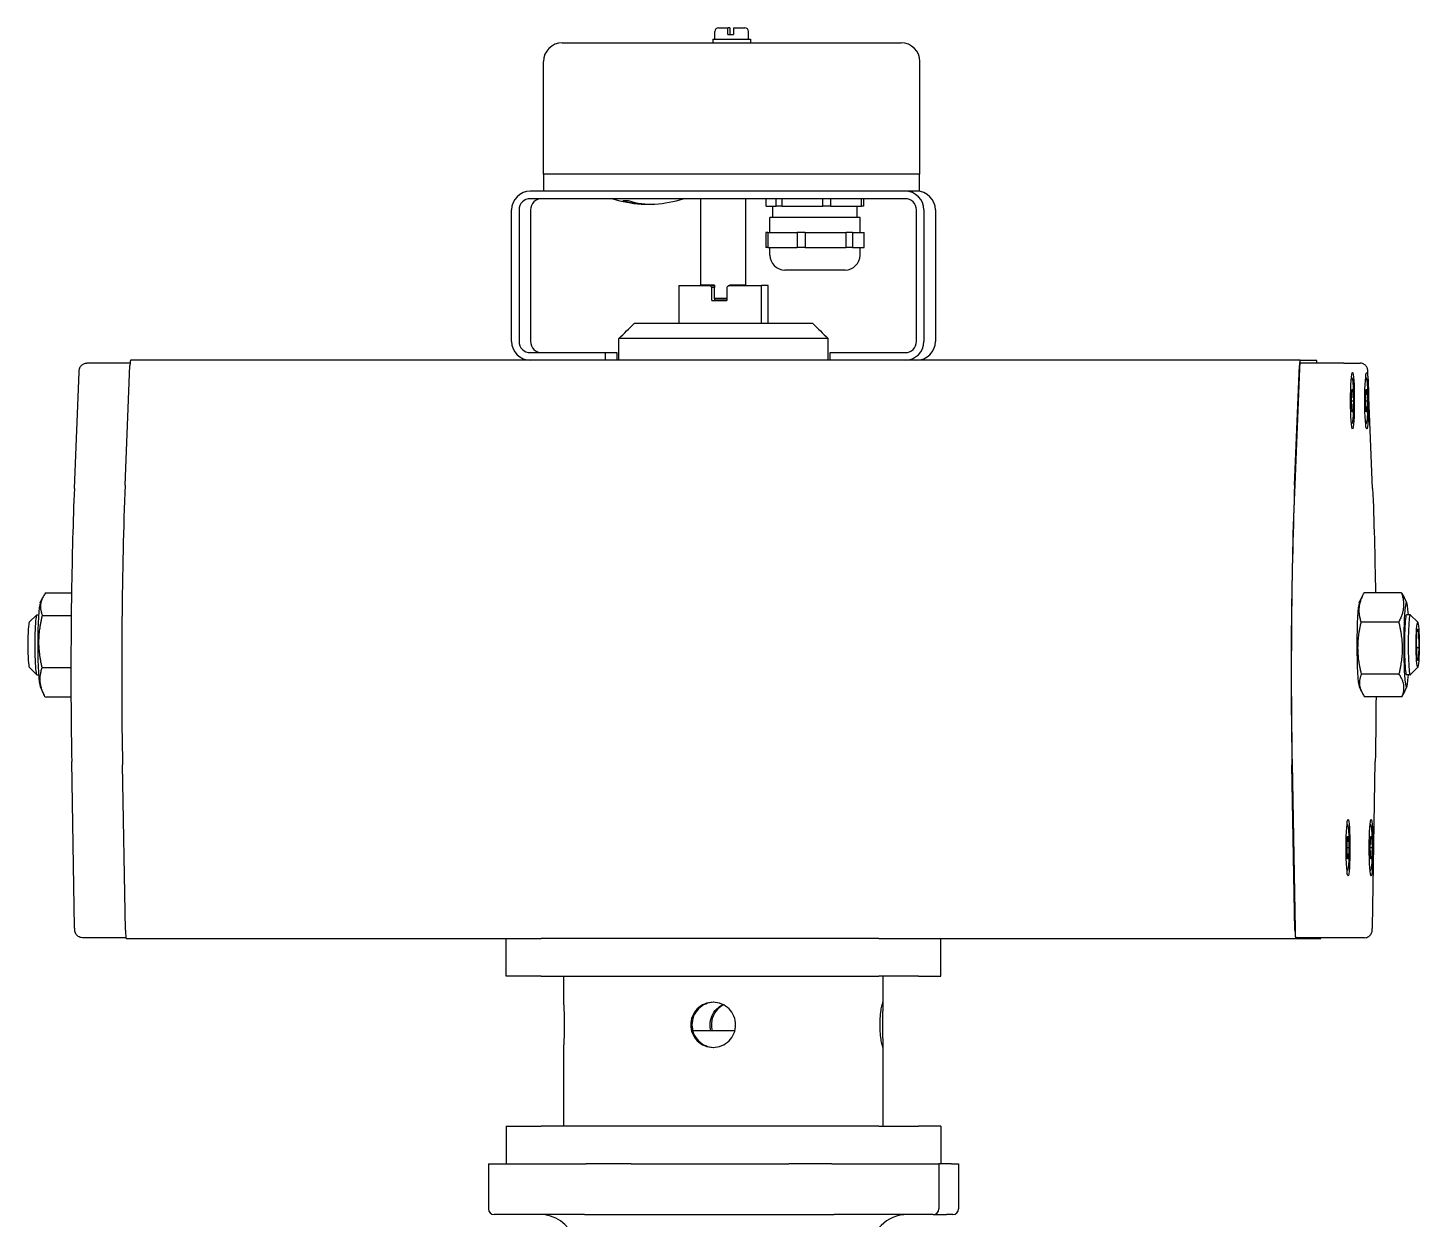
# Model space of a CAD drawing. Header units: millimetres. Extents: x 0 to 14850, y -38768 to 10500.
# Drawn here: x 5283.5 to 5653.9, y 8655.7 to 8972.9 of the extents above; entities that cross this region are included whole.
import ezdxf

# ---------------------------------------------------------------- set-up
doc = ezdxf.new("R2010")
doc.units = ezdxf.units.MM
doc.header["$LTSCALE"] = 25
doc.layers.add('Visible', color=7, linetype='Continuous', lineweight=25)

msp = doc.modelspace()

# ---------------------------------------------------------------- linework, layer by layer
at = {"layer": 'Visible'}
for p, q in [((5466.41, 8969.93), (5466.41, 8971.93)), ((5467.41, 8972.93), (5469.94, 8972.93)), ((5469.87, 8971.13), (5469.87, 8971.93)), ((5469.87, 8971.13), (5471.37, 8971.13)), ((5470.38, 8972.93), (5469.94, 8972.93)), ((5470.45, 8971.93), (5470.45, 8971.13)), ((5471.37, 8971.93), (5471.37, 8971.13)), ((5471.43, 8972.93), (5474.4, 8972.93)), ((5474.4, 8972.93), (5474.41, 8972.93)), ((5475.41, 8969.93), (5475.41, 8971.93)), ((5425.81, 8968.93), (5516.01, 8968.93)), ((5465.91, 8969.93), (5475.91, 8969.93)), ((5465.91, 8969.93), (5465.91, 8968.93)), ((5475.91, 8969.93), (5475.91, 8968.93)), ((5420.81, 8933.93), (5420.81, 8963.93)), ((5521.01, 8933.93), (5521.01, 8963.93)), ((5521.01, 8933.93), (5420.81, 8933.93)), ((5420.91, 8929.43), (5420.91, 8933.93)), ((5520.91, 8929.43), (5520.91, 8933.93)), ((5517.09, 8929.43), (5417.3, 8929.43)), ((5517.09, 8927.43), (5417.3, 8927.43)), ((5462.68, 8904.43), (5462.68, 8927.43)), ((5474.68, 8904.43), (5474.68, 8927.43)), ((5480.08, 8925.43), (5480.08, 8927.43)), ((5482.77, 8925.43), (5482.77, 8927.43)), ((5484.34, 8925.43), (5484.34, 8927.43)), ((5495.14, 8925.43), (5495.14, 8927.43)), ((5497.34, 8925.43), (5497.34, 8927.43)), ((5505.44, 8925.43), (5505.44, 8927.43)), ((5506.07, 8925.43), (5506.07, 8927.43)), ((5520.16, 8929.43), (5517.09, 8929.43)), ((5520.91, 8929.43), (5520.16, 8929.43)), ((5412.31, 8889.43), (5412.31, 8924.43)), ((5414.31, 8924.43), (5414.31, 8889.43)), ((5417.38, 8924.43), (5417.38, 8889.43)), ((5480.08, 8925.43), (5482.77, 8925.43)), ((5481.83, 8922.43), (5481.83, 8925.43)), ((5484.34, 8925.43), (5482.77, 8925.43)), ((5484.34, 8925.43), (5495.14, 8925.43)), ((5497.34, 8925.43), (5495.14, 8925.43)), ((5497.34, 8925.43), (5505.44, 8925.43)), ((5504.33, 8922.43), (5504.33, 8925.43)), ((5506.07, 8925.43), (5505.44, 8925.43)), ((5520.08, 8889.43), (5520.08, 8924.43)), ((5522.08, 8924.43), (5522.08, 8889.43)), ((5525.15, 8924.43), (5525.15, 8889.43)), ((5505.08, 8922.43), (5481.08, 8922.43)), ((5481.08, 8918.43), (5481.08, 8922.43)), ((5505.08, 8918.43), (5505.08, 8922.43)), ((5480.53, 8918.43), (5479.99, 8918.43)), ((5479.99, 8918.43), (5479.99, 8914.43)), ((5480.53, 8918.43), (5484.42, 8918.43)), ((5480.53, 8918.43), (5480.53, 8914.43)), ((5484.42, 8918.43), (5488.31, 8918.43)), ((5490.49, 8918.43), (5488.31, 8918.43)), ((5488.31, 8918.43), (5488.31, 8914.43)), ((5490.49, 8918.43), (5495.95, 8918.43)), ((5490.49, 8918.43), (5490.49, 8914.43)), ((5495.95, 8918.43), (5501.4, 8918.43)), ((5503.04, 8918.43), (5501.4, 8918.43)), ((5501.4, 8914.43), (5501.4, 8918.43)), ((5503.04, 8918.43), (5504.6, 8918.43)), ((5503.04, 8918.43), (5503.04, 8914.43)), ((5504.6, 8918.43), (5506.17, 8918.43)), ((5506.17, 8914.43), (5506.17, 8918.43)), ((5480.53, 8914.43), (5479.99, 8914.43)), ((5480.53, 8914.43), (5484.42, 8914.43)), ((5481.08, 8912.43), (5481.08, 8914.43)), ((5484.42, 8914.43), (5488.31, 8914.43)), ((5490.49, 8914.43), (5488.31, 8914.43)), ((5490.49, 8914.43), (5495.95, 8914.43)), ((5495.95, 8914.43), (5501.4, 8914.43)), ((5503.04, 8914.43), (5501.4, 8914.43)), ((5503.04, 8914.43), (5504.6, 8914.43)), ((5504.6, 8914.43), (5506.17, 8914.43)), ((5505.08, 8912.43), (5505.08, 8914.43)), ((5501.08, 8908.43), (5485.08, 8908.43)), ((5456.87, 8904.32), (5456.87, 8894.22)), ((5456.87, 8904.32), (5465.11, 8904.32)), ((5466.32, 8904.43), (5462.68, 8904.43)), ((5465.11, 8904.32), (5466.24, 8904.32)), ((5466.24, 8904.32), (5466.32, 8904.32)), ((5466.32, 8904.43), (5466.32, 8903.87)), ((5470.1, 8904.32), (5478.82, 8904.32)), ((5470.31, 8904.32), (5470.31, 8904.43)), ((5474.68, 8904.43), (5470.31, 8904.43)), ((5471.05, 8904.43), (5471.05, 8904.32)), ((5480.59, 8904.32), (5478.82, 8904.32)), ((5478.82, 8894.22), (5478.82, 8904.32)), ((5480.59, 8894.22), (5480.59, 8904.32)), ((5466.37, 8903.82), (5465.6, 8903.82)), ((5465.6, 8900.32), (5465.6, 8903.82)), ((5466.37, 8900.93), (5466.37, 8903.82)), ((5466.37, 8900.93), (5469.59, 8900.93)), ((5469.59, 8903.82), (5469.59, 8900.32)), ((5465.6, 8900.32), (5469.59, 8900.32)), ((5469.59, 8900.43), (5466.4, 8900.43)), ((5466.64, 8900.32), (5466.64, 8900.43)), ((5492.48, 8894.22), (5444.98, 8894.22)), ((5496.58, 8890.22), (5440.88, 8890.22)), ((5440.88, 8884.43), (5440.88, 8890.22)), ((5496.58, 8884.43), (5496.58, 8890.22)), ((5417.3, 8886.43), (5437.26, 8886.43)), ((5437.26, 8886.43), (5437.26, 8884.43)), ((5437.26, 8886.43), (5440.33, 8886.43)), ((5440.33, 8886.43), (5440.33, 8884.43)), ((5497.13, 8886.43), (5517.09, 8886.43)), ((5497.13, 8884.43), (5497.13, 8886.43)), ((5310.75, 8883.63), (5299.23, 8883.63)), ((5309.44, 8851.17), (5310.72, 8883)), ((5622.22, 8884.43), (5310.88, 8884.43)), ((5620.77, 8851.17), (5622.05, 8883)), ((5622.07, 8882.22), (5620.81, 8851.27)), ((5622.22, 8884.43), (5626.58, 8884.43)), ((5633.91, 8883.63), (5622.24, 8883.63)), ((5633.91, 8883.63), (5638.23, 8883.63)), ((5295.92, 8850.3), (5297.17, 8881.24)), ((5641.54, 8850.3), (5640.29, 8881.24)), ((5635.94, 8873.63), (5636.06, 8876.63)), ((5636.06, 8876.63), (5636.28, 8876.63)), ((5636.28, 8876.63), (5636.4, 8873.63)), ((5639.74, 8873.63), (5639.85, 8876.63)), ((5639.85, 8876.63), (5640.08, 8876.63)), ((5640.08, 8876.63), (5640.19, 8873.63)), ((5636.06, 8870.63), (5635.94, 8873.63)), ((5635.94, 8873.63), (5636.4, 8873.63)), ((5636.4, 8873.63), (5636.28, 8870.63)), ((5639.85, 8870.63), (5639.74, 8873.63)), ((5639.74, 8873.63), (5640.19, 8873.63)), ((5640.19, 8873.63), (5640.08, 8870.63)), ((5636.28, 8870.63), (5636.06, 8870.63)), ((5640.08, 8870.63), (5639.85, 8870.63)), ((5286.82, 8819.78), (5287.46, 8821.14)), ((5288.23, 8822.45), (5295.16, 8822.45)), ((5637.97, 8819.78), (5638.97, 8821.88)), ((5649.23, 8822.45), (5639.25, 8822.45)), ((5650.64, 8819.78), (5650, 8821.14)), ((5283.9, 8814.62), (5285.89, 8816.61)), ((5285.92, 8816.63), (5286.4, 8816.63)), ((5287.42, 8816.4), (5295.08, 8816.4)), ((5651.54, 8816.63), (5650.54, 8816.63)), ((5653.56, 8814.62), (5651.57, 8816.61)), ((5648.48, 8814.69), (5638.5, 8814.69)), ((5653.23, 8809.32), (5653.42, 8812.93)), ((5653.39, 8812.24), (5653.72, 8812.24)), ((5653.42, 8812.93), (5653.72, 8812.24)), ((5653.72, 8812.24), (5653.83, 8807.94)), ((5653.35, 8805.02), (5653.23, 8809.32)), ((5653.27, 8807.94), (5653.83, 8807.94)), ((5653.83, 8807.94), (5653.64, 8804.33)), ((5653.64, 8804.33), (5653.35, 8805.02)), ((5283.9, 8802.64), (5285.89, 8800.65)), ((5285.92, 8800.63), (5286.4, 8800.63)), ((5287.35, 8802.58), (5295.01, 8802.58)), ((5638.56, 8800.87), (5648.54, 8800.87)), ((5651.54, 8800.63), (5650.54, 8800.63)), ((5653.56, 8802.64), (5651.57, 8800.65)), ((5286.82, 8797.49), (5287.82, 8795.38)), ((5637.97, 8797.49), (5638.61, 8796.13)), ((5650.64, 8797.49), (5649.64, 8795.38)), ((5288.1, 8794.81), (5295.02, 8794.81)), ((5649.36, 8794.81), (5639.38, 8794.81)), ((5296, 8733.33), (5295.22, 8777.53)), ((5309.53, 8732.64), (5308.74, 8776.71)), ((5620.86, 8732.64), (5620.07, 8776.71)), ((5620.1, 8777.05), (5620.88, 8732.85)), ((5641.46, 8733.33), (5642.24, 8777.53)), ((5634.77, 8754.63), (5634.88, 8757.63)), ((5634.88, 8757.63), (5635.11, 8757.63)), ((5635.11, 8757.63), (5635.22, 8754.63)), ((5640.91, 8754.63), (5641.03, 8757.63)), ((5641.03, 8757.63), (5641.25, 8757.63)), ((5641.25, 8757.63), (5641.37, 8754.63)), ((5634.88, 8751.63), (5634.77, 8754.63)), ((5634.77, 8754.63), (5635.22, 8754.63)), ((5635.22, 8754.63), (5635.11, 8751.63)), ((5641.03, 8751.63), (5640.91, 8754.63)), ((5640.91, 8754.63), (5641.37, 8754.63)), ((5641.37, 8754.63), (5641.25, 8751.63)), ((5635.11, 8751.63), (5634.88, 8751.63)), ((5641.25, 8751.63), (5641.03, 8751.63)), ((5309.64, 8730.63), (5298.06, 8730.63)), ((5309.71, 8730.43), (5412.66, 8730.43)), ((5410.88, 8720.43), (5410.88, 8730.43)), ((5412.66, 8730.43), (5420.23, 8730.43)), ((5510.04, 8730.43), (5420.23, 8730.43)), ((5510.04, 8730.43), (5518.1, 8730.43)), ((5518.1, 8730.43), (5621.05, 8730.43)), ((5526.58, 8720.43), (5526.58, 8730.43)), ((5621.05, 8730.43), (5627.75, 8730.43)), ((5632.74, 8730.63), (5621.07, 8730.63)), ((5639.4, 8730.63), (5632.74, 8730.63)), ((5420.23, 8720.43), (5410.88, 8720.43)), ((5420.23, 8720.43), (5510.04, 8720.43)), ((5426.23, 8712.75), (5426.23, 8720.43)), ((5520.67, 8720.43), (5510.04, 8720.43)), ((5511.23, 8712.75), (5511.23, 8720.43)), ((5520.67, 8720.43), (5526.56, 8720.43)), ((5526.58, 8720.43), (5526.56, 8720.43)), ((5460.51, 8705.93), (5471.77, 8705.93)), ((5426.23, 8680.43), (5426.23, 8702.11)), ((5511.23, 8680.43), (5511.23, 8702.11)), ((5410.88, 8680.43), (5420.23, 8680.43)), ((5410.88, 8680.43), (5410.88, 8670.43)), ((5510.04, 8680.43), (5420.23, 8680.43)), ((5510.04, 8680.43), (5520.67, 8680.43)), ((5526.56, 8680.43), (5520.67, 8680.43)), ((5526.56, 8680.43), (5526.58, 8680.43)), ((5526.58, 8680.43), (5526.58, 8670.43)), ((5406.15, 8670.43), (5432.19, 8670.43)), ((5406.15, 8670.43), (5406.15, 8658.43)), ((5444.11, 8670.43), (5432.19, 8670.43)), ((5444.11, 8670.43), (5486.15, 8670.43)), ((5497.59, 8670.43), (5486.15, 8670.43)), ((5497.59, 8670.43), (5526.07, 8670.43)), ((5529.43, 8670.43), (5526.07, 8670.43)), ((5526.07, 8670.43), (5526.07, 8658.43)), ((5529.43, 8670.43), (5531.31, 8670.43)), ((5531.31, 8670.43), (5531.31, 8658.43)), ((5431.74, 8656.93), (5407.65, 8656.93)), ((5431.74, 8656.93), (5498.23, 8656.93)), ((5524.57, 8656.93), (5498.23, 8656.93)), ((5524.57, 8656.93), (5528.07, 8656.93)), ((5529.81, 8656.93), (5528.07, 8656.93))]:
    msp.add_line(p, q, dxfattribs=at)
for centre, radius, start, end in [((5467.41, 8971.93), 1, 90, 180), ((5474.41, 8971.93), 1, 0, 90), ((5425.81, 8963.93), 5, 90, 180), ((5516.01, 8963.93), 5, 0, 90), ((5448.63, 8955.93), 30, 251.8051, 266.5015), ((5448.63, 8955.93), 30, 273.4985, 288.1949), ((5485.08, 8912.43), 4, 180, 270), ((5501.08, 8912.43), 4, 270, 0), ((5407.65, 8658.43), 1.5, 180, 270), ((5419.73, 8646.93), 10, 21.9108, 90), ((5517.73, 8646.93), 10, 90, 180), ((5524.57, 8658.43), 1.5, 270, 0), ((5529.81, 8658.43), 1.5, 270, 0)]:
    msp.add_arc(centre, radius, start, end, dxfattribs=at)
for centre, major_axis, ratio, start_param, end_param in [((5417.3, 8924.43), (0, 5), 0.997858, 0, 1.570796), ((5417.3, 8924.43), (0, 3), 0.997858, 0, 1.570796), ((5420.37, 8924.43), (0, 3), 0.997858, 0, 1.570796), ((5447.9, 8955.93), (0, -29.98), 0.778057, 6.023523, 6.314163), ((5449.35, 8955.93), (0, -29.98), 0.778057, 6.023523, 6.330716), ((5517.09, 8924.43), (0, 5), 0.997858, 4.712389, 6.283185), ((5517.09, 8924.43), (0, 3), 0.997858, 4.712389, 6.283185), ((5520.16, 8924.43), (0, 5), 0.997858, 4.712389, 6.283185), ((5469.82, 8901.84), (-24.36, 24.31), 0.046255, 1.422332, 1.442966), ((5468.73, 8901.82), (-2.5, 2.5), 0.032742, 6.250455, 6.581459), ((5468.73, 8901.82), (-2.5, 2.5), 0.032742, 6.050372, 6.250455), ((5469.86, 8901.84), (24.36, 24.31), 0.046255, 1.514973, 1.535607), ((5468.68, 8901.87), (6, -6), 0.032742, 4.339822, 4.348647), ((5417.3, 8889.43), (0, -5), 0.997858, 4.712389, 6.283185), ((5417.3, 8889.43), (0, -3), 0.997858, 4.712389, 6.283185), ((5420.37, 8889.43), (0, -3), 0.997858, 4.712389, 6.283185), ((5517.09, 8889.43), (0, -5), 0.997858, 0, 1.570796), ((5517.09, 8889.43), (0, -3), 0.997858, 0, 1.570796), ((5520.16, 8889.43), (0, -5), 0.997858, 0, 1.570796), ((5310.88, 8881.43), (0, 3), 0.065414, 0, 1.019007), ((5622.22, 8881.43), (0, 3), 0.065414, 0, 1.019007), ((5622.24, 8880.63), (0, 3), 0.065414, 0, 1.014445), ((5626.58, 8881.43), (0, 3), 0.065414, 5.535601, 6.283185), ((5314.7, 8801.63), (0, 94.5), 0.065414, 1.019007, 1.837717), ((5626.03, 8801.63), (0, 94.5), 0.065414, 1.019007, 1.837717), ((5626.03, 8801.63), (0, -94), 0.065414, 4.156037, 4.977024), ((5286.92, 8808.63), (0, 11.25), 0.065414, 0.137118, 3.004475), ((5638.07, 8808.63), (0, 11.25), 0.065414, 0.137118, 3.004475), ((5650.54, 8808.63), (0, -11.25), 0.065414, 2.361874, 7.062904), ((5285.92, 8808.63), (0, 8), 0.065414, 0, 3.141593), ((5650.54, 8808.63), (0, 8), 0.065414, 0, 3.141593), ((5651.54, 8808.63), (0, -8), 0.065414, 3.075991, 6.348787), ((5283.93, 8808.63), (0, 6), 0.065414, 0.065601, 3.075991), ((5309.71, 8733.43), (0, -3), 0.065414, 4.979309, 6.283185), ((5621.05, 8733.43), (0, -3), 0.065414, 4.979309, 6.283185), ((5621.07, 8733.63), (0, -3), 0.065414, 4.977024, 6.283185), ((5627.75, 8733.43), (0, -3), 0.065414, 0, 0.367208)]:
    msp.add_ellipse(centre, major_axis=major_axis, ratio=ratio, start_param=start_param, end_param=end_param, dxfattribs=at)
for centre, major_axis in [((5636.17, 8873.63), (0, -7.56)), ((5639.96, 8873.63), (0, -7.56)), ((5653.53, 8808.63), (0, 6)), ((5634.99, 8754.63), (0, -7.56)), ((5641.14, 8754.63), (0, -7.56))]:
    msp.add_ellipse(centre, major_axis=major_axis, ratio=0.065414, dxfattribs=at)
for points, knots in [([(5469.87, 8971.93), (5469.87, 8972.05), (5469.87, 8972.2), (5469.88, 8972.43), (5469.88, 8972.55), (5469.89, 8972.72), (5469.9, 8972.81), (5469.92, 8972.9), (5469.93, 8972.93), (5469.94, 8972.93)], [0, 0, 0, 0, 0.0368272, 0.0368272, 0.0739214, 0.0739214, 0.1114349, 0.1114349, 0.1495092, 0.1495092, 0.1495092, 0.1495092]), ([(5470.38, 8972.93), (5470.39, 8972.93), (5470.4, 8972.9), (5470.42, 8972.81), (5470.42, 8972.72), (5470.44, 8972.55), (5470.44, 8972.43), (5470.45, 8972.2), (5470.45, 8972.05), (5470.45, 8971.93)], [0.4504594, 0.4504594, 0.4504594, 0.4504594, 0.4885337, 0.4885337, 0.5260472, 0.5260472, 0.5631414, 0.5631414, 0.5999686, 0.5999686, 0.5999686, 0.5999686]), ([(5471.43, 8972.93), (5471.42, 8972.93), (5471.41, 8972.9), (5471.4, 8972.81), (5471.39, 8972.72), (5471.38, 8972.55), (5471.37, 8972.43), (5471.37, 8972.2), (5471.37, 8972.05), (5471.37, 8971.93)], [0.4504591, 0.4504591, 0.4504591, 0.4504591, 0.4885333, 0.4885333, 0.5260468, 0.5260468, 0.563141, 0.563141, 0.5999682, 0.5999682, 0.5999682, 0.5999682]), ([(5441.92, 8926.96), (5442.14, 8926.95), (5442.38, 8926.94), (5442.62, 8926.94), (5442.85, 8926.94), (5443.1, 8926.95), (5443.36, 8926.96)], [-0.1136379, -0.1136379, -0.1136379, -0.1136379, 0, 0, 0, 0.1136379, 0.1136379, 0.1136379, 0.1136379]), ([(5297.17, 8881.24), (5297.18, 8881.31), (5297.18, 8881.38), (5297.19, 8881.51), (5297.19, 8881.57), (5297.21, 8881.7), (5297.21, 8881.77), (5297.24, 8881.93), (5297.24, 8882.02), (5297.33, 8882.28), (5297.35, 8882.35), (5297.44, 8882.54), (5297.49, 8882.64), (5297.65, 8882.87), (5297.73, 8882.97), (5297.92, 8883.15), (5298.02, 8883.23), (5298.32, 8883.43), (5298.56, 8883.54), (5298.97, 8883.62), (5299.1, 8883.63), (5299.23, 8883.63)], [3.697944, 3.697944, 3.697944, 3.697944, 3.900833, 3.900833, 4.103722, 4.103722, 4.306611, 4.306611, 4.5095, 4.5095, 4.571184, 4.571184, 4.620096, 4.620096, 4.650384, 4.650384, 4.670111, 4.670111, 4.699726, 4.699726, 4.712389, 4.712389, 4.712389, 4.712389]), ([(5640.29, 8881.24), (5640.28, 8881.31), (5640.28, 8881.38), (5640.27, 8881.51), (5640.27, 8881.57), (5640.25, 8881.7), (5640.25, 8881.77), (5640.22, 8881.93), (5640.22, 8882.02), (5640.13, 8882.28), (5640.11, 8882.35), (5640.02, 8882.54), (5639.97, 8882.64), (5639.81, 8882.87), (5639.73, 8882.97), (5639.54, 8883.15), (5639.44, 8883.23), (5639.14, 8883.43), (5638.9, 8883.54), (5638.49, 8883.62), (5638.36, 8883.63), (5638.23, 8883.63)], [0.556352, 0.556352, 0.556352, 0.556352, 0.759241, 0.759241, 0.96213, 0.96213, 1.165018, 1.165018, 1.367907, 1.367907, 1.429592, 1.429592, 1.478503, 1.478503, 1.508791, 1.508791, 1.528519, 1.528519, 1.558133, 1.558133, 1.570796, 1.570796, 1.570796, 1.570796]), ([(5635.89, 8867.42), (5635.92, 8867.45), (5635.94, 8867.48), (5636.02, 8867.57), (5636.06, 8867.63), (5636.13, 8867.76), (5636.15, 8867.82), (5636.23, 8868.02), (5636.25, 8868.13), (5636.32, 8868.5), (5636.35, 8868.79), (5636.42, 8869.57), (5636.45, 8870.06), (5636.49, 8871.12), (5636.51, 8871.69), (5636.53, 8872.86), (5636.53, 8873.47), (5636.53, 8874.67), (5636.52, 8875.26), (5636.49, 8876.37), (5636.47, 8876.89), (5636.41, 8877.82), (5636.38, 8878.22), (5636.3, 8878.93), (5636.34, 8879.09), (5636.08, 8879.59), (5636.06, 8879.64), (5635.99, 8879.74), (5635.95, 8879.79), (5635.89, 8879.84)], [4.775223, 4.775223, 4.775223, 4.775223, 4.789237, 4.789237, 4.828456, 4.828456, 4.889033, 4.889033, 5.045946, 5.045946, 5.360105, 5.360105, 5.7093, 5.7093, 6.037595, 6.037595, 6.361991, 6.361991, 6.68584, 6.68584, 7.011451, 7.011451, 7.344702, 7.344702, 7.728239, 7.728239, 7.762871, 7.762871, 7.791147, 7.791147, 7.791147, 7.791147]), ([(5639.68, 8867.42), (5639.71, 8867.45), (5639.73, 8867.48), (5639.81, 8867.57), (5639.85, 8867.63), (5639.92, 8867.76), (5639.95, 8867.82), (5640.02, 8868.02), (5640.04, 8868.13), (5640.11, 8868.5), (5640.15, 8868.79), (5640.21, 8869.57), (5640.24, 8870.06), (5640.29, 8871.12), (5640.3, 8871.69), (5640.32, 8872.86), (5640.33, 8873.47), (5640.32, 8874.67), (5640.31, 8875.26), (5640.28, 8876.37), (5640.26, 8876.89), (5640.21, 8877.82), (5640.17, 8878.22), (5640.09, 8878.93), (5640.14, 8879.09), (5639.88, 8879.59), (5639.85, 8879.64), (5639.78, 8879.74), (5639.74, 8879.79), (5639.68, 8879.84)], [4.775223, 4.775223, 4.775223, 4.775223, 4.789237, 4.789237, 4.828456, 4.828456, 4.889033, 4.889033, 5.045946, 5.045946, 5.360105, 5.360105, 5.7093, 5.7093, 6.037595, 6.037595, 6.361991, 6.361991, 6.68584, 6.68584, 7.011451, 7.011451, 7.344702, 7.344702, 7.728239, 7.728239, 7.762871, 7.762871, 7.791147, 7.791147, 7.791147, 7.791147]), ([(5295.92, 8850.3), (5295.74, 8846.01), (5295.59, 8841.51), (5295.34, 8832.19), (5295.24, 8827.37), (5295.09, 8817.54), (5295.04, 8812.53), (5295, 8802.47), (5295, 8797.41), (5295.07, 8787.38), (5295.13, 8782.4), (5295.22, 8777.53)], [2.585241, 2.585241, 2.585241, 2.585241, 2.7494384, 2.7494384, 2.9136357, 2.9136357, 3.0778331, 3.0778331, 3.2420305, 3.2420305, 3.4062278, 3.4062278, 3.4062278, 3.4062278]), ([(5641.54, 8850.3), (5641.72, 8846.01), (5641.87, 8841.51), (5642.12, 8832.19), (5642.22, 8827.37), (5642.3, 8822.45), (5642.3, 8822.45), (5642.3, 8822.45)], [5.7268336, 5.7268336, 5.7268336, 5.7268336, 5.891031, 5.891031, 6.0552284, 6.0552284, 6.0552285, 6.0552285, 6.0552285, 6.0552285]), ([(5642.44, 8794.81), (5642.43, 8794), (5642.43, 8793.2), (5642.39, 8787.38), (5642.33, 8782.4), (5642.24, 8777.53)], [6.3572911, 6.3572911, 6.3572911, 6.3572911, 6.3836231, 6.3836231, 6.5478205, 6.5478205, 6.5478205, 6.5478205]), ([(5634.71, 8748.42), (5634.74, 8748.45), (5634.76, 8748.48), (5634.84, 8748.57), (5634.88, 8748.63), (5634.95, 8748.76), (5634.98, 8748.82), (5635.05, 8749.02), (5635.07, 8749.13), (5635.14, 8749.5), (5635.18, 8749.79), (5635.24, 8750.57), (5635.27, 8751.06), (5635.32, 8752.12), (5635.33, 8752.69), (5635.35, 8753.86), (5635.36, 8754.47), (5635.35, 8755.67), (5635.34, 8756.26), (5635.31, 8757.37), (5635.29, 8757.89), (5635.23, 8758.82), (5635.2, 8759.22), (5635.12, 8759.93), (5635.17, 8760.09), (5634.91, 8760.59), (5634.88, 8760.64), (5634.81, 8760.74), (5634.77, 8760.79), (5634.71, 8760.84)], [4.775223, 4.775223, 4.775223, 4.775223, 4.789237, 4.789237, 4.828456, 4.828456, 4.889033, 4.889033, 5.045946, 5.045946, 5.360105, 5.360105, 5.7093, 5.7093, 6.037595, 6.037595, 6.361991, 6.361991, 6.68584, 6.68584, 7.011451, 7.011451, 7.344702, 7.344702, 7.728239, 7.728239, 7.762871, 7.762871, 7.791147, 7.791147, 7.791147, 7.791147]), ([(5640.86, 8748.42), (5640.89, 8748.45), (5640.91, 8748.48), (5640.99, 8748.57), (5641.03, 8748.63), (5641.1, 8748.76), (5641.13, 8748.82), (5641.2, 8749.02), (5641.22, 8749.13), (5641.29, 8749.5), (5641.32, 8749.79), (5641.39, 8750.57), (5641.42, 8751.06), (5641.47, 8752.12), (5641.48, 8752.69), (5641.5, 8753.86), (5641.5, 8754.47), (5641.5, 8755.67), (5641.49, 8756.26), (5641.46, 8757.37), (5641.44, 8757.89), (5641.38, 8758.82), (5641.35, 8759.22), (5641.27, 8759.93), (5641.31, 8760.09), (5641.05, 8760.59), (5641.03, 8760.64), (5640.96, 8760.74), (5640.92, 8760.79), (5640.86, 8760.84)], [4.775223, 4.775223, 4.775223, 4.775223, 4.789237, 4.789237, 4.828456, 4.828456, 4.889033, 4.889033, 5.045946, 5.045946, 5.360105, 5.360105, 5.7093, 5.7093, 6.037595, 6.037595, 6.361991, 6.361991, 6.68584, 6.68584, 7.011451, 7.011451, 7.344702, 7.344702, 7.728239, 7.728239, 7.762871, 7.762871, 7.791147, 7.791147, 7.791147, 7.791147]), ([(5298.06, 8730.63), (5297.85, 8730.63), (5297.64, 8730.67), (5297.25, 8730.79), (5297.08, 8730.88), (5296.77, 8731.09), (5296.64, 8731.21), (5296.41, 8731.47), (5296.34, 8731.6), (5296.2, 8731.87), (5296.17, 8731.97), (5296.1, 8732.18), (5296.09, 8732.25), (5296.06, 8732.41), (5296.05, 8732.48), (5296.03, 8732.63), (5296.03, 8732.71), (5296.01, 8732.88), (5296.01, 8732.97), (5296, 8733.15), (5296, 8733.24), (5296, 8733.33)], [1.570796, 1.570796, 1.570796, 1.570796, 1.59174, 1.59174, 1.614817, 1.614817, 1.645158, 1.645158, 1.692478, 1.692478, 1.776507, 1.776507, 1.9007, 1.9007, 2.097431, 2.097431, 2.358663, 2.358663, 2.619895, 2.619895, 2.876957, 2.876957, 2.876957, 2.876957]), ([(5639.4, 8730.63), (5639.61, 8730.63), (5639.82, 8730.67), (5640.21, 8730.79), (5640.38, 8730.88), (5640.69, 8731.09), (5640.82, 8731.21), (5641.05, 8731.47), (5641.12, 8731.6), (5641.26, 8731.87), (5641.29, 8731.97), (5641.36, 8732.18), (5641.37, 8732.25), (5641.4, 8732.41), (5641.41, 8732.48), (5641.43, 8732.63), (5641.43, 8732.71), (5641.45, 8732.88), (5641.45, 8732.97), (5641.46, 8733.15), (5641.46, 8733.24), (5641.46, 8733.33)], [4.712389, 4.712389, 4.712389, 4.712389, 4.733332, 4.733332, 4.75641, 4.75641, 4.78675, 4.78675, 4.83407, 4.83407, 4.9181, 4.9181, 5.042292, 5.042292, 5.239023, 5.239023, 5.500256, 5.500256, 5.761488, 5.761488, 6.01855, 6.01855, 6.01855, 6.01855]), ([(5426.23, 8712.75), (5426.23, 8712.46), (5426.24, 8712.09), (5426.27, 8711.14), (5426.3, 8710.47), (5426.34, 8708.99), (5426.35, 8708.19), (5426.35, 8707.43)], [2.9926811, 2.9926811, 2.9926811, 2.9926811, 3.1687155, 3.1687155, 3.3950541, 3.3950541, 3.6213927, 3.6213927, 3.6213927, 3.6213927]), ([(5471.96, 8707.43), (5471.96, 8706.68), (5471.81, 8705.87), (5471.2, 8704.4), (5470.73, 8703.72), (5469.66, 8702.66), (5468.99, 8702.2), (5467.51, 8701.58), (5466.7, 8701.43), (5465.2, 8701.43), (5464.4, 8701.58), (5462.93, 8702.2), (5462.26, 8702.66), (5461.2, 8703.72), (5460.75, 8704.4), (5460.14, 8705.87), (5459.99, 8706.68), (5459.99, 8708.19), (5460.14, 8708.99), (5460.75, 8710.47), (5461.2, 8711.14), (5462.26, 8712.21), (5462.93, 8712.67), (5464.4, 8713.28), (5465.2, 8713.43), (5466.7, 8713.43), (5467.51, 8713.28), (5468.99, 8712.67), (5469.66, 8712.21), (5470.73, 8711.14), (5471.2, 8710.47), (5471.81, 8708.99), (5471.96, 8708.19), (5471.96, 8707.43)], [0, 0, 0, 0, 0.226339, 0.226339, 0.452677, 0.452677, 0.679013, 0.679013, 0.905348, 0.905348, 1.131684, 1.131684, 1.358019, 1.358019, 1.584358, 1.584358, 1.810696, 1.810696, 2.037035, 2.037035, 2.263373, 2.263373, 2.489709, 2.489709, 2.716044, 2.716044, 2.94238, 2.94238, 3.168715, 3.168715, 3.395054, 3.395054, 3.621393, 3.621393, 3.621393, 3.621393]), ([(5466.11, 8713.43), (5465.41, 8713.41), (5464.67, 8713.26), (5463.25, 8712.67), (5462.59, 8712.21), (5461.53, 8711.14), (5461.08, 8710.47), (5460.47, 8708.99), (5460.32, 8708.19), (5460.32, 8706.68), (5460.47, 8705.87), (5461.08, 8704.4), (5461.53, 8703.72), (5462.59, 8702.66), (5463.25, 8702.2), (5464.67, 8701.61), (5465.41, 8701.45), (5466.11, 8701.43)], [-2.700852, -2.700852, -2.700852, -2.700852, -2.49074, -2.49074, -2.264312, -2.264312, -2.037878, -2.037878, -1.811445, -1.811445, -1.585012, -1.585012, -1.358579, -1.358579, -1.132151, -1.132151, -0.922038, -0.922038, -0.922038, -0.922038]), ([(5465.36, 8705.93), (5465.23, 8706.43), (5465.16, 8706.94), (5465.16, 8708.19), (5465.32, 8708.99), (5465.93, 8710.47), (5466.4, 8711.14), (5467.39, 8712.13), (5467.95, 8712.53), (5468.57, 8712.83)], [-1.9583037, -1.9583037, -1.9583037, -1.9583037, -1.8114452, -1.8114452, -1.585012, -1.585012, -1.3585788, -1.3585788, -1.1651251, -1.1651251, -1.1651251, -1.1651251]), ([(5468.73, 8712.75), (5468.18, 8712.46), (5467.68, 8712.09), (5466.73, 8711.14), (5466.26, 8710.47), (5465.65, 8708.99), (5465.5, 8708.19), (5465.5, 8706.94), (5465.56, 8706.43), (5465.69, 8705.93)], [1.1819847, 1.1819847, 1.1819847, 1.1819847, 1.3580192, 1.3580192, 1.5843577, 1.5843577, 1.8106963, 1.8106963, 1.9575313, 1.9575313, 1.9575313, 1.9575313]), ([(5510.32, 8707.43), (5510.32, 8708.19), (5510.35, 8708.99), (5510.47, 8710.47), (5510.56, 8711.14), (5510.74, 8712.21), (5510.84, 8712.67), (5511.01, 8713.28), (5511.09, 8713.43), (5511.19, 8713.43), (5511.22, 8713.28), (5511.24, 8712.67), (5511.22, 8712.21), (5511.19, 8711.14), (5511.16, 8710.47), (5511.12, 8708.99), (5511.11, 8708.19), (5511.11, 8706.68), (5511.12, 8705.87), (5511.16, 8704.4), (5511.19, 8703.72), (5511.22, 8702.66), (5511.24, 8702.2), (5511.22, 8701.58), (5511.19, 8701.43), (5511.09, 8701.43), (5511.01, 8701.58), (5510.84, 8702.2), (5510.74, 8702.66), (5510.56, 8703.72), (5510.47, 8704.4), (5510.35, 8705.87), (5510.32, 8706.68), (5510.32, 8707.43)], [0, 0, 0, 0, 0.226339, 0.226339, 0.452677, 0.452677, 0.679013, 0.679013, 0.905348, 0.905348, 1.131684, 1.131684, 1.358019, 1.358019, 1.584358, 1.584358, 1.810696, 1.810696, 2.037035, 2.037035, 2.263373, 2.263373, 2.489709, 2.489709, 2.716044, 2.716044, 2.94238, 2.94238, 3.168715, 3.168715, 3.395054, 3.395054, 3.621393, 3.621393, 3.621393, 3.621393]), ([(5426.35, 8707.43), (5426.35, 8706.68), (5426.34, 8705.87), (5426.3, 8704.4), (5426.27, 8703.72), (5426.24, 8702.78), (5426.23, 8702.4), (5426.23, 8702.12)], [0, 0, 0, 0, 0.2263386, 0.2263386, 0.4526772, 0.4526772, 0.6287116, 0.6287116, 0.6287116, 0.6287116])]:
    msp.add_open_spline(points, degree=3, knots=knots, dxfattribs=at)
for points, weights in [([(5466.4, 8900.43), (5466.38, 8900.67), (5466.37, 8900.93)], [1, 1.00107002292, 1]), ([(5288.23, 8822.45), (5286.17, 8819.43), (5287.42, 8816.4)], [2.02104205812, 2.3336983526, 2.02104205812]), ([(5638.5, 8814.69), (5637.22, 8818.57), (5639.25, 8822.45)], [1.95892252726, 2.26196889675, 1.95892252795]), ([(5649.23, 8822.45), (5650.51, 8818.57), (5648.48, 8814.69)], [2.02104205811, 2.33369835258, 2.02104205811]), ([(5649.23, 8822.45), (5649.7, 8821.76), (5650, 8821.14)], [2.02104205812, 2.08465717274, 2.12238518462]), ([(5287.35, 8802.58), (5285.73, 8809.49), (5287.42, 8816.4)], [2.02104205811, 2.33369835258, 2.02104205811]), ([(5638.56, 8800.87), (5636.87, 8807.78), (5638.5, 8814.69)], [1.95892252726, 2.26196889698, 1.95892252748]), ([(5648.48, 8814.69), (5650.17, 8807.78), (5648.54, 8800.87)], [2.02104205811, 2.33369835258, 2.02104205811]), ([(5288.1, 8794.81), (5286.07, 8798.69), (5287.35, 8802.58)], [2.02104205811, 2.33369835258, 2.02104205811]), ([(5638.56, 8800.87), (5637.31, 8797.84), (5639.38, 8794.81)], [2.01276677078, 2.3241428738, 2.01276677064]), ([(5649.36, 8794.81), (5650.61, 8797.84), (5648.54, 8800.87)], [2.02104205812, 2.3336983526, 2.02104205812]), ([(5649.36, 8794.81), (5649.51, 8795.1), (5649.64, 8795.38)], [2.02104205811, 2.04145006563, 2.05919389028])]:
    msp.add_rational_spline(points, weights, degree=2, dxfattribs=at)
for points in [[(5440.88, 8890.22), (5442.26, 8891.54), (5443.63, 8892.87), (5444.98, 8894.22)], [(5492.48, 8894.22), (5493.83, 8892.87), (5495.2, 8891.54), (5496.58, 8890.22)]]:
    msp.add_open_spline(points, degree=3, dxfattribs=at)

doc.saveas('drawing.dxf')
